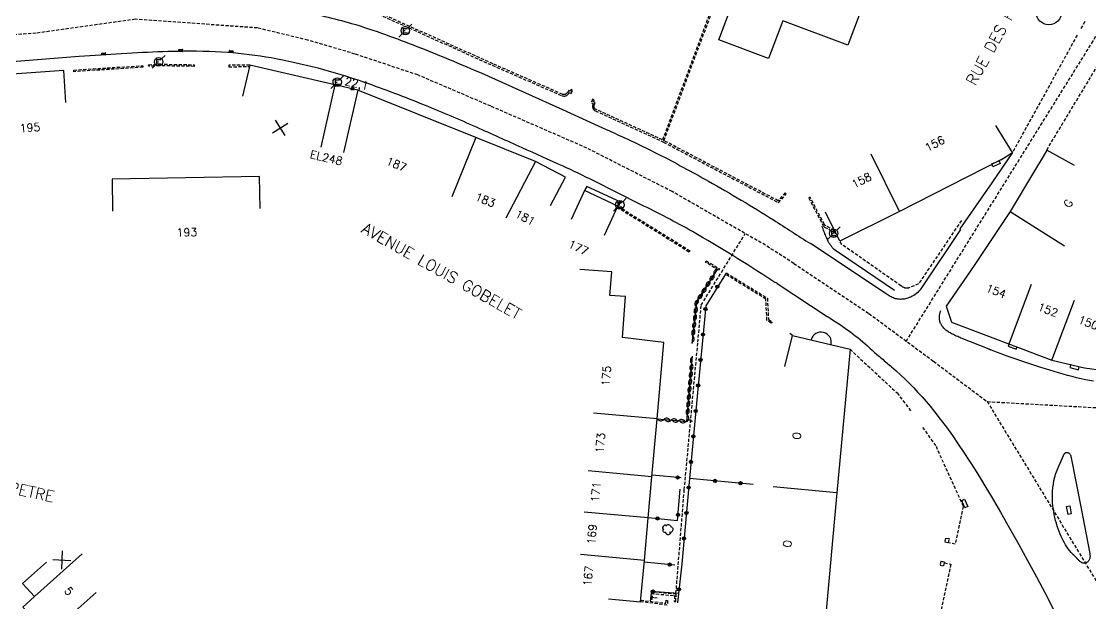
# Model space of a CAD drawing. Header units: millimetres. Extents: x 111999 to 113000, y 130000 to 131000.
# Drawn here: x 112160.1 to 112327, y 130379.8 to 130470.7 of the extents above; entities that cross this region are included whole.
import ezdxf
from ezdxf.enums import TextEntityAlignment as Align

# ---------------------------------------------------------------- set-up
doc = ezdxf.new("R2010")
doc.units = ezdxf.units.MM
doc.linetypes.add('DASHED', pattern=[0.75, 0.5, -0.25])
doc.layers.get('0').update_dxf_attribs({"linetype": 'CONTINUOUS'})
for name, color, linetype in [('W0001', 6, 'DASHED'), ('W0008', 7, 'CONTINUOUS'), ('W0100', 7, 'CONTINUOUS'), ('W0112', 1, 'DASHED'), ('W0300', 7, 'CONTINUOUS'), ('W0310', 3, 'CONTINUOUS'), ('W0322', 7, 'CONTINUOUS'), ('W0334', 7, 'CONTINUOUS'), ('W0400', 7, 'CONTINUOUS'), ('W0471', 7, 'CONTINUOUS'), ('W0851', 7, 'CONTINUOUS'), ('W0984', 7, 'CONTINUOUS'), ('W0989', 7, 'CONTINUOUS'), ('W0991', 7, 'CONTINUOUS'), ('W1102', 7, 'CONTINUOUS')]:
    doc.layers.add(name, color=color, linetype=linetype)
doc.styles.get("Standard").update_dxf_attribs({"font": 'romans.shx', "width": 0.85})

# ---------------------------------------------------------------- blocks, each defined once
blk = doc.blocks.new('T471')
for p, q in [((-0.333334, 0.333334), (-0.333334, -0.333334)), ((-0.333334, 0.333334), (0.333334, 0.333334)), ((-0.333334, 0), (0, 0)), ((0.500001, 0.500001), (1.000002, 1.000002)), ((-0.500001, -0.500001), (-1.000002, -1.000002)), ((-0.333334, -0.333334), (0.333334, -0.333334))]:
    blk.add_line(p, q)
blk.add_ellipse((0, 0), major_axis=(0.471405, 0.471405), ratio=1, start_param=5.4977871438, end_param=11.780972451)
blk = doc.blocks.new('T300')
for p, q in [((-0.8, 0.51), (-0.86, 0.34)), ((-0.86, 0.34), (-0.86, 0.17)), ((-0.86, 0.17), (-0.74, 0.06)), ((-0.69, 0.63), (-0.8, 0.51)), ((-0.8, -0.06), (-0.74, 0.06)), ((-0.74, 0.06), (-0.69, 0.11)), ((-0.57, 0.69), (-0.69, 0.63)), ((-0.46, 0.69), (-0.57, 0.69)), ((-0.29, 0.63), (-0.46, 0.69)), ((-0.29, 0.63), (-0.17, 0.74)), ((-0.23, 0.57), (-0.29, 0.63)), ((-0.17, 0.74), (-0.06, 0.8)), ((-0.06, 0.8), (0.06, 0.8)), ((0.06, 0.8), (0.23, 0.74)), ((0.23, 0.74), (0.34, 0.63)), ((0.34, 0.63), (0.4, 0.51)), ((0.46, 0.46), (0.34, 0.46)), ((0.4, 0.51), (0.4, 0.46)), ((0.57, 0.4), (0.46, 0.46)), ((0.57, 0.4), (0.69, 0.29)), ((0.69, 0.29), (0.74, 0.17)), ((0.74, 0.06), (0.69, -0.17)), ((0.74, 0.17), (0.74, 0.06)), ((-0.8, -0.17), (-0.8, -0.06)), ((-0.8, -0.23), (-0.8, -0.17)), ((-0.74, -0.34), (-0.8, -0.23)), ((-0.69, -0.4), (-0.74, -0.34)), ((-0.51, -0.46), (-0.69, -0.4)), ((-0.4, -0.46), (-0.51, -0.46)), ((-0.4, -0.46), (-0.34, -0.46)), ((-0.34, -0.46), (-0.34, -0.4)), ((-0.34, -0.51), (-0.34, -0.46)), ((-0.29, -0.63), (-0.34, -0.51)), ((-0.17, -0.74), (-0.29, -0.63)), ((-0.06, -0.8), (-0.17, -0.74)), ((0.06, -0.8), (-0.06, -0.8)), ((0.17, -0.74), (0.06, -0.8)), ((0.23, -0.69), (0.17, -0.74)), ((0.29, -0.46), (0.23, -0.46)), ((0.29, -0.63), (0.23, -0.69)), ((0.46, -0.4), (0.29, -0.46)), ((0.34, -0.51), (0.29, -0.63)), ((0.34, -0.51), (0.34, -0.46)), ((0.57, -0.34), (0.46, -0.4)), ((0.63, -0.29), (0.57, -0.34)), ((0.69, -0.17), (0.63, -0.29))]:
    blk.add_line(p, q)
blk = doc.blocks.new('T851')
for p, q in [((-0.25, -0.15), (0, 0.32)), ((0, 0.32), (0.25, -0.15)), ((-0.25, -0.15), (0.25, -0.15))]:
    blk.add_line(p, q)
for major_axis in [(-0.106, 0.106), (-0.0354, 0.0354), (-0.0236, 0.0236)]:
    blk.add_ellipse((0, 0), major_axis=major_axis, ratio=1, start_param=3.926991, end_param=10.210176)
blk = doc.blocks.new('T400')
for p, q in [((-0.15, 0.3), (0.15, 0.3)), ((-0.15, -0.25), (-0.15, 0.3)), ((-0.15, 0.15), (0.15, 0.15)), ((-0.15, 0), (0.15, 0)), ((0.15, 0.3), (0.15, -0.25)), ((-0.15, -0.15), (0.15, -0.15)), ((-0.15, -0.25), (-0.15, -0.3)), ((-0.15, -0.3), (0.15, -0.3)), ((0.15, -0.3), (0.15, -0.25))]:
    blk.add_line(p, q)
blk = doc.blocks.new('t322o')
at = {"color": 0, "linetype": 'Continuous'}
for radius in [0.25, 0.15]:
    blk.add_circle((0, 0), radius, dxfattribs=at)
blk = doc.blocks.new('t310o')
at = {"color": 0, "linetype": 'Continuous'}
for centre, start, end in [((-0.5, 0.38), 216.8699, 323.1304), ((0.5, -0.37), 36.8699, 143.1303)]:
    blk.add_arc(centre, 0.625, start, end, dxfattribs=at)
blk = doc.blocks.new('t991o')
at = {"color": 0, "linetype": 'Continuous'}
for p, q in [((-1, 1), (1, -1)), ((-1, -1), (1, 1))]:
    blk.add_line(p, q, dxfattribs=at)

msp = doc.modelspace()

# ---------------------------------------------------------------- linework, layer by layer
at = {"layer": 'W0001'}
for points in [[(112298.23, 130420.74), (112327.2, 130467.33), (112341.67, 130493.2), (112353.23, 130511.53), (112362.44, 130523.59), (112373.22, 130535.52), (112381.18, 130543.52), (112392.73, 130554.25), (112396.84, 130539.93), (112401.48, 130523.2)], [(112280.69, 130432.91), (112276.25, 130435.76), (112261.69, 130444.15), (112248.35, 130450.95), (112233.39, 130457.48), (112221.96, 130462.37), (112212.16, 130465.64), (112204.82, 130467.81), (112196.93, 130469.71), (112177.88, 130471.07), (112162.37, 130468.9), (112134.34, 130466.72), (112125.09, 130467), (112115.84, 130467.54), (112108.76, 130468.35), (112101.41, 130469.44), (112094.88, 130471.07), (112063.9, 130477.55), (112024.55, 130486.88), (112020.83, 130487.82), (112018.14, 130487.62), (112000, 130491.51)], [(112262.28, 130381.36), (112263.58, 130397.56), (112265.7, 130420.59), (112266.22, 130426.41), (112273.1, 130437.58)], [(112280.69, 130432.91), (112292.41, 130425.09), (112302.5, 130417.63), (112302.5, 130417.63), (112310.87, 130411.33), (112329.59, 130380.51), (112337.49, 130346.25), (112345.47, 130306.33), (112391.98, 130065.09), (112404.59, 130000)], [(112310.87, 130411.33), (112341.71, 130409.62), (112353.35, 130408.62)]]:
    msp.add_lwpolyline(points, dxfattribs=at)
at = {"layer": 'W0008', "flags": 128}
for points in [[(112203.26, 130472.47, -0.0173), (112211.63, 130470.43, -0.015), (112216.94, 130468.67, -0.0069), (112221.84, 130466.83, -0.0079), (112233, 130462.19), (112244.57, 130456.99), (112251.38, 130453.86, -0.0002), (112254.66, 130452.37, -0.0104), (112259.5, 130450.01, -0.0101), (112267.36, 130445.77, -0.0122), (112277.52, 130439.71, 0.001592), (112283.28, 130436.01)], [(112278.09, 130429.8, -0.079937), (112277.38, 130430.17, 0.0162), (112264.85, 130437.91, 0.013234), (112256.74, 130442.14), (112249.44, 130445.82, 0.0098), (112244.56, 130448.15, 0.0014), (112238.24, 130450.99, 0.0013), (112231.12, 130454.21, 0.0076), (112223.17, 130457.58, 0.0146), (112213.56, 130461.23, 0.039), (112199.08, 130465.02, 0.0245), (112192.27, 130465.88, 0.0229), (112184.53, 130466.06, 0.0113), (112178.19, 130465.81), (112169.09, 130465.24), (112157.99, 130464.35)], [(112286.49, 130420.21, 1), (112283.37, 130420.96)]]:
    msp.add_lwpolyline(points, format="xyb", dxfattribs=at)
at = {"layer": 'W0008'}
for points in [[(112314.82, 130450.23), (112311.59, 130445.51), (112306.62, 130438.32), (112306.7, 130438.24), (112300.52, 130428.96), (112300.52, 130428.96), (112300.52, 130428.96), (112300.52, 130428.96), (112300.52, 130428.96), (112300.52, 130428.96), (112300.52, 130428.95), (112300.52, 130428.95), (112300.52, 130428.95), (112300.52, 130428.95), (112300.52, 130428.95), (112300.36, 130428.75), (112300.2, 130428.56), (112300.02, 130428.38), (112299.82, 130428.22), (112299.62, 130428.06), (112299.41, 130427.91), (112299.18, 130427.79), (112298.95, 130427.67), (112298.71, 130427.57), (112298.46, 130427.48), (112298.27, 130427.43), (112298.09, 130427.38), (112297.9, 130427.35), (112297.7, 130427.33), (112297.51, 130427.31), (112297.32, 130427.3), (112297.12, 130427.31), (112296.94, 130427.33), (112296.75, 130427.36), (112296.56, 130427.41), (112296.39, 130427.46), (112296.22, 130427.52), (112296.05, 130427.59), (112295.88, 130427.68), (112295.72, 130427.77), (112295.55, 130427.86), (112295.4, 130427.95), (112295.24, 130428.05), (112295.09, 130428.16), (112294.93, 130428.25), (112294.93, 130428.25), (112294.93, 130428.25), (112294.92, 130428.25), (112294.92, 130428.26), (112294.92, 130428.26), (112294.92, 130428.26), (112294.92, 130428.26), (112294.92, 130428.26), (112294.92, 130428.26), (112294.92, 130428.26), (112283.28, 130436.01)], [(112296.41, 130428.69), (112287.5, 130434.72), (112287.47, 130434.74), (112287.44, 130434.77), (112287.4, 130434.79), (112287.37, 130434.81), (112287.34, 130434.83), (112287.3, 130434.85), (112287.27, 130434.88), (112287.23, 130434.9), (112287.2, 130434.92), (112287.17, 130434.95), (112287, 130435.09), (112286.84, 130435.24), (112286.69, 130435.41), (112286.55, 130435.59), (112286.41, 130435.77), (112286.29, 130435.97), (112286.17, 130436.16), (112286.06, 130436.37), (112285.96, 130436.58), (112285.87, 130436.79), (112285.78, 130436.98), (112285.7, 130437.17), (112285.62, 130437.37), (112285.54, 130437.56), (112285.46, 130437.75), (112285.39, 130437.95), (112285.32, 130438.14), (112285.25, 130438.34), (112285.18, 130438.52), (112285.11, 130438.72), (112285.11, 130438.72)], [(112278.09, 130429.8), (112285.91, 130424.65)], [(112285.91, 130424.65), (112285.96, 130424.62), (112286, 130424.59), (112286.05, 130424.57), (112286.09, 130424.54), (112286.13, 130424.51), (112286.17, 130424.48), (112286.22, 130424.45), (112286.26, 130424.42), (112286.3, 130424.4), (112286.34, 130424.37), (112286.34, 130424.37), (112286.74, 130424.11), (112287.15, 130423.84), (112287.55, 130423.58), (112287.95, 130423.31), (112288.34, 130423.05), (112288.74, 130422.77), (112289.13, 130422.5), (112289.52, 130422.22), (112289.91, 130421.93), (112290.28, 130421.63), (112290.67, 130421.32), (112291.05, 130421.01), (112291.43, 130420.68), (112291.8, 130420.35), (112292.18, 130420.02), (112292.55, 130419.69), (112292.92, 130419.35), (112293.29, 130419.02), (112293.66, 130418.69), (112294.04, 130418.36), (112294.04, 130418.36), (112294.23, 130418.2), (112294.42, 130418.04), (112294.61, 130417.88), (112294.8, 130417.72), (112294.99, 130417.56), (112295.18, 130417.41), (112295.37, 130417.25), (112295.56, 130417.09), (112295.75, 130416.93), (112295.94, 130416.77), (112295.94, 130416.77), (112296.66, 130416.13), (112297.36, 130415.49), (112298.05, 130414.83), (112298.73, 130414.16), (112299.41, 130413.47), (112300.05, 130412.77), (112300.7, 130412.06), (112301.33, 130411.34), (112301.95, 130410.61), (112302.55, 130409.87), (112302.55, 130409.87), (112303.55, 130408.6), (112304.51, 130407.32), (112305.45, 130406.02), (112306.36, 130404.7), (112307.25, 130403.37), (112308.12, 130402.02), (112308.98, 130400.66), (112309.81, 130399.3), (112310.65, 130397.92), (112311.47, 130396.54), (112312.93, 130394.05), (112314.38, 130391.54), (112315.8, 130389.02), (112317.19, 130386.49), (112318.55, 130383.95), (112319.9, 130381.39), (112321.2, 130378.82)], [(112327.46, 130414.52), (112326.85, 130414.62), (112326.23, 130414.74), (112326.23, 130414.74), (112325.53, 130414.89), (112324.83, 130415.05), (112324.12, 130415.23), (112323.42, 130415.41), (112322.73, 130415.62), (112322.03, 130415.82), (112321.34, 130416.03), (112320.65, 130416.24), (112319.95, 130416.46), (112319.27, 130416.68), (112318.48, 130416.94), (112317.7, 130417.19), (112316.93, 130417.44), (112316.15, 130417.7), (112315.38, 130417.95), (112314.6, 130418.22), (112313.84, 130418.49), (112313.06, 130418.77), (112312.3, 130419.05), (112311.54, 130419.35), (112311.5, 130419.37), (112311.46, 130419.38), (112311.43, 130419.4), (112311.39, 130419.41), (112311.35, 130419.43), (112311.31, 130419.45), (112311.28, 130419.46), (112311.24, 130419.48), (112311.2, 130419.48), (112311.16, 130419.5), (112306.79, 130421.26), (112306.79, 130421.26), (112306.79, 130421.26), (112306.78, 130421.26), (112306.78, 130421.26), (112306.78, 130421.26), (112306.78, 130421.26), (112306.78, 130421.26), (112306.78, 130421.26), (112306.78, 130421.26), (112306.78, 130421.26), (112306.61, 130421.34), (112306.44, 130421.41), (112306.27, 130421.48), (112306.09, 130421.55), (112305.93, 130421.63), (112305.76, 130421.71), (112305.59, 130421.8), (112305.42, 130421.88), (112305.26, 130421.97), (112305.09, 130422.06), (112304.96, 130422.14), (112304.82, 130422.23), (112304.7, 130422.31), (112304.56, 130422.41), (112304.44, 130422.5), (112304.31, 130422.6), (112304.2, 130422.7), (112304.09, 130422.82), (112303.98, 130422.94), (112303.88, 130423.06), (112303.88, 130423.06), (112303.8, 130423.18), (112303.73, 130423.3), (112303.66, 130423.43), (112303.59, 130423.55), (112303.55, 130423.69), (112303.5, 130423.83), (112303.46, 130423.96), (112303.43, 130424.1), (112303.41, 130424.24), (112303.41, 130424.38), (112303.41, 130424.38), (112303.41, 130424.5), (112303.41, 130424.62), (112303.43, 130424.73), (112303.45, 130424.84), (112303.47, 130424.96), (112303.5, 130425.08), (112303.52, 130425.2), (112303.55, 130425.3), (112303.59, 130425.42), (112303.62, 130425.54)], [(112314.28, 130420.34), (112314.14, 130419.98), (112315.41, 130419.5), (112315.55, 130419.87)], [(112323.91, 130417.12), (112323.8, 130416.66), (112325.11, 130416.31), (112325.23, 130416.8)], [(112323.97, 130402.53), (112325.51, 130394.87), (112326.88, 130387.58), (112326.88, 130387.58), (112326.88, 130387.56), (112326.88, 130387.55), (112326.89, 130387.53), (112326.89, 130387.52), (112326.89, 130387.5), (112326.9, 130387.48), (112326.9, 130387.47), (112326.9, 130387.45), (112326.91, 130387.44), (112326.91, 130387.42), (112326.92, 130387.32), (112326.93, 130387.22), (112326.93, 130387.11), (112326.92, 130387), (112326.91, 130386.9), (112326.88, 130386.8), (112326.85, 130386.7), (112326.8, 130386.6), (112326.76, 130386.51), (112326.7, 130386.43), (112326.7, 130386.43), (112326.63, 130386.36), (112326.57, 130386.3), (112326.49, 130386.24), (112326.42, 130386.2), (112326.34, 130386.16), (112326.26, 130386.12), (112326.17, 130386.1), (112326.09, 130386.09), (112326, 130386.08), (112325.91, 130386.08), (112325.91, 130386.08), (112325.81, 130386.09), (112325.71, 130386.12), (112325.62, 130386.17), (112325.52, 130386.23), (112325.44, 130386.29), (112325.35, 130386.36), (112325.27, 130386.44), (112325.19, 130386.52), (112325.11, 130386.59), (112325.03, 130386.67), (112325.03, 130386.67), (112325.02, 130386.69), (112325.01, 130386.7), (112324.99, 130386.71), (112324.98, 130386.72), (112324.97, 130386.73), (112324.95, 130386.75), (112324.95, 130386.76), (112324.93, 130386.77), (112324.92, 130386.78), (112324.91, 130386.8), (112324.41, 130387.31), (112324.41, 130387.31), (112324.38, 130387.33), (112324.37, 130387.35), (112324.34, 130387.37), (112324.33, 130387.39), (112324.31, 130387.41), (112324.29, 130387.43), (112324.27, 130387.45), (112324.25, 130387.46), (112324.23, 130387.48), (112324.22, 130387.5), (112324.22, 130387.5), (112323.97, 130387.77), (112323.73, 130388.05), (112323.52, 130388.34), (112323.31, 130388.65), (112323.11, 130388.96), (112322.93, 130389.27), (112322.75, 130389.6), (112322.59, 130389.93), (112322.43, 130390.26), (112322.28, 130390.6), (112322.11, 130391.02), (112321.95, 130391.45), (112321.8, 130391.88), (112321.67, 130392.32), (112321.55, 130392.76), (112321.45, 130393.2), (112321.35, 130393.65), (112321.27, 130394.1), (112321.2, 130394.55), (112321.14, 130395.01), (112321.14, 130395.01), (112321.09, 130395.58), (112321.06, 130396.16), (112321.05, 130396.73), (112321.08, 130397.3), (112321.12, 130397.88), (112321.2, 130398.44), (112321.3, 130399), (112321.43, 130399.55), (112321.59, 130400.09), (112321.8, 130400.62), (112321.8, 130400.65), (112321.82, 130400.67), (112321.83, 130400.7), (112321.84, 130400.73), (112321.85, 130400.75), (112321.86, 130400.77), (112321.88, 130400.8), (112321.88, 130400.83), (112321.9, 130400.85), (112321.91, 130400.88), (112322.78, 130402.89), (112322.78, 130402.89), (112322.78, 130402.89), (112322.78, 130402.89), (112322.78, 130402.89), (112322.78, 130402.89), (112322.78, 130402.89), (112322.78, 130402.89), (112322.78, 130402.89), (112322.78, 130402.89), (112322.78, 130402.89), (112322.8, 130402.94), (112322.82, 130402.99), (112322.84, 130403.04), (112322.87, 130403.09), (112322.89, 130403.13), (112322.92, 130403.17), (112322.96, 130403.22), (112322.99, 130403.25), (112323.03, 130403.29), (112323.08, 130403.31), (112323.12, 130403.34), (112323.17, 130403.35), (112323.23, 130403.37), (112323.28, 130403.38), (112323.34, 130403.38), (112323.39, 130403.37), (112323.45, 130403.36), (112323.5, 130403.34), (112323.55, 130403.33), (112323.6, 130403.3), (112323.6, 130403.3), (112323.67, 130403.26), (112323.73, 130403.2), (112323.79, 130403.13), (112323.84, 130403.05), (112323.88, 130402.98), (112323.91, 130402.89), (112323.93, 130402.8), (112323.95, 130402.71), (112323.96, 130402.62), (112323.97, 130402.53), (112323.97, 130402.53), (112323.97, 130402.53), (112323.97, 130402.53), (112323.97, 130402.53), (112323.97, 130402.53), (112323.97, 130402.53), (112323.97, 130402.53), (112323.97, 130402.53), (112323.97, 130402.53), (112323.97, 130402.53), (112323.97, 130402.53), (112323.97, 130402.53)]]:
    msp.add_lwpolyline(points, dxfattribs=at)
at = {"layer": 'W0100'}
msp.add_line((112258.41, 130381.34), (112258.25, 130380.12), dxfattribs=at)
for points in [[(112290.88, 130471.72), (112289.13, 130467.04), (112278.95, 130470.84), (112276.75, 130464.95), (112268.97, 130467.85), (112272.91, 130478.42)], [(112313.01, 130449.11), (112313.01, 130449.11), (112314.81, 130450.23), (112312.2, 130454.48)], [(112324.52, 130448.2), (112320.16, 130450.64), (112319.59, 130449.62), (112318.12, 130447.12), (112318.12, 130447.12), (112314.48, 130441.01), (112308.82, 130432.62), (112304.49, 130426.24), (112305.32, 130423.73), (112320.96, 130417.82), (112326.05, 130416.61), (112329.14, 130416.21), (112338.98, 130415.05), (112351.29, 130413.92), (112351.74, 130418.91)], [(112313.01, 130449.11), (112297.2, 130441.02), (112287.84, 130436.42), (112285.63, 130440.91)], [(112197.38, 130441.5), (112197.28, 130446.5), (112174.23, 130446.06), (112174.32, 130441.06)], [(112279.29, 130416.8), (112280.45, 130421.66), (112289.46, 130419.5), (112287.42, 130397.09), (112285.65, 130377.56), (112280.67, 130378.02)], [(112259.32, 130380.61), (112258.33, 130380.73), (112258.57, 130380.42), (112258.64, 130380.98), (112258.33, 130380.73)]]:
    msp.add_lwpolyline(points, dxfattribs=at)
at = {"layer": 'W0100', "flags": 128}
for points in [[(112167.03, 130458.05), (112166.68, 130463.04), (112154.97, 130462.22), (112147.73, 130461.7), (112140.73, 130461.21), (112141.08, 130456.22)], [(112242.69, 130441.96), (112245.01, 130446.39), (112240.35, 130448.83), (112231.03, 130452.6), (112212.61, 130460), (112209.04, 130460.82), (112195.74, 130463.92), (112194.6, 130459.05)], [(112251.12, 130437.35), (112253.22, 130441.88), (112248.01, 130444.3), (112245.91, 130439.76)], [(112251.76, 130380.52), (112256.74, 130380.06), (112257.34, 130386.5), (112257.92, 130393.19), (112258.53, 130399.57), (112259.34, 130408.64), (112260.38, 130420.55), (112253.92, 130421.36), (112254.4, 130427.73), (112251.97, 130427.91), (112252.25, 130431.58), (112247.26, 130431.96)], [(112187.14, 130361.88), (112182.19, 130364.12), (112177.42, 130366.27), (112168.26, 130370.38), (112164.28, 130374.84), (112160.32, 130379.22), (112162.13, 130380.85), (112160.27, 130382.91), (112163.98, 130386.26)]]:
    msp.add_lwpolyline(points, dxfattribs=at)
at = {"layer": 'W0112'}
for points in [[(112270.31, 130479.39), (112260.18, 130452.21), (112249.82, 130456.96), (112249.72, 130457.02), (112249.64, 130457.1), (112249.57, 130457.2), (112249.52, 130457.31), (112249.5, 130457.42), (112249.5, 130457.48), (112249.51, 130457.56), (112249.53, 130457.64), (112249.55, 130457.73), (112249.65, 130458.04), (112249.38, 130458.16), (112249.5, 130458.47), (112249.27, 130458.56), (112249.07, 130458.03), (112249.34, 130457.9), (112249.31, 130457.8), (112249.28, 130457.7), (112249.26, 130457.6), (112249.25, 130457.5), (112249.25, 130457.39), (112249.28, 130457.23), (112249.35, 130457.08), (112249.44, 130456.94), (112249.56, 130456.82), (112249.7, 130456.74), (112260.32, 130451.87), (112278.3, 130442.4), (112279.51, 130443.81), (112279.32, 130443.97), (112278.24, 130442.71), (112260.43, 130452.1), (112260.4, 130452.11), (112270.54, 130479.3)], [(112215.13, 130472.18), (112233.59, 130463.88), (112244.53, 130459.1), (112244.65, 130459.09), (112244.77, 130459.08), (112244.89, 130459.08), (112245.01, 130459.1), (112245.11, 130459.13), (112245.23, 130459.19), (112245.34, 130459.27), (112245.43, 130459.38), (112245.53, 130459.49), (112245.62, 130459.61), (112245.9, 130459.49), (112246.13, 130460), (112245.91, 130460.11), (112245.77, 130459.82), (112245.54, 130459.92), (112245.33, 130459.65), (112245.25, 130459.54), (112245.17, 130459.46), (112245.09, 130459.4), (112245.02, 130459.36), (112244.96, 130459.34), (112244.88, 130459.33), (112244.78, 130459.33), (112244.67, 130459.34), (112244.59, 130459.34), (112233.7, 130464.11), (112215.24, 130472.41)], [(112326.11, 130470.7), (112325.39, 130469.46)], [(112324.92, 130468.59), (112314.81, 130450.23)], [(112320.16, 130450.64), (112329.47, 130466.08)], [(112181.65, 130463.8), (112179.96, 130463.72), (112179.94, 130463.97), (112181.64, 130464.05), (112187.06, 130463.96), (112187.05, 130463.71), (112181.64, 130463.8)], [(112195.74, 130463.92), (112192.45, 130463.91), (112192.45, 130463.66), (112195.68, 130463.67)], [(112286.99, 130438.06), (112285.61, 130438.82), (112285.58, 130438.84), (112285.55, 130438.87), (112285.52, 130438.91), (112285.49, 130438.96), (112285.45, 130439.02), (112283.22, 130443.25), (112283, 130443.14), (112285.23, 130438.9), (112285.27, 130438.83), (112285.31, 130438.77), (112285.36, 130438.7), (112285.42, 130438.65), (112285.48, 130438.61), (112287.18, 130437.67)], [(112253.22, 130441.88), (112264.45, 130434.91), (112264.32, 130434.7), (112253.12, 130441.66)], [(112306.84, 130439.62), (112300.16, 130429.73), (112298.62, 130429.08), (112298.62, 130429.08), (112298.62, 130429.08), (112298.62, 130429.08), (112298.62, 130429.08), (112298.62, 130429.08), (112298.62, 130429.08), (112298.62, 130429.08), (112298.62, 130429.08), (112298.62, 130429.08), (112298.62, 130429.08), (112298.56, 130429.05), (112298.51, 130429.04), (112298.45, 130429.03), (112298.39, 130429.03), (112298.33, 130429.03), (112298.27, 130429.04), (112298.21, 130429.05), (112298.15, 130429.05), (112298.09, 130429.07), (112298.03, 130429.09), (112298.03, 130429.09), (112297.97, 130429.12), (112297.9, 130429.14), (112297.84, 130429.17), (112297.77, 130429.2), (112297.71, 130429.23), (112297.65, 130429.27), (112297.59, 130429.3), (112297.53, 130429.34), (112297.48, 130429.38), (112297.41, 130429.41), (112297.41, 130429.41), (112297.41, 130429.41), (112297.41, 130429.41), (112297.41, 130429.41), (112297.41, 130429.41), (112297.41, 130429.41), (112297.41, 130429.41), (112297.41, 130429.41), (112297.41, 130429.41), (112297.41, 130429.41), (112297.41, 130429.41), (112288.19, 130435.88), (112287.84, 130436.42)], [(112280.45, 130421.66), (112279.98, 130422.04)], [(112289.46, 130419.5), (112296.8, 130412.69), (112299.05, 130409.73)], [(112300.78, 130407.3), (112302.88, 130404.35), (112307.13, 130394.93), (112305.88, 130389.05), (112304.84, 130389.27)], [(112304.38, 130389.98), (112304.26, 130389.4), (112304.84, 130389.27), (112304.97, 130389.86), (112304.38, 130389.98)], [(112303.62, 130386.38), (112304.22, 130386.25), (112304.19, 130386.13), (112305.18, 130385.91), (112303.1, 130375.98), (112285.65, 130377.56)], [(112303.63, 130386.38), (112303.51, 130385.79), (112304.09, 130385.66), (112304.22, 130386.25), (112303.63, 130386.38)], [(112256.76, 130380.31), (112260.69, 130379.81), (112260.73, 130380.28), (112260.98, 130380.26), (112260.92, 130379.53), (112256.74, 130380.06)]]:
    msp.add_lwpolyline(points, dxfattribs=at)
for points in [[(112179.05, 130463.82), (112179.06, 130463.57), (112168.27, 130462.88), (112168.25, 130463.13)], [(112267, 130433.34), (112269.08, 130432.06), (112268.95, 130431.85), (112266.87, 130433.12)], [(112277.14, 130423.58), (112276.48, 130424.05), (112276.32, 130427.34), (112269.99, 130431.24), (112270.12, 130431.45), (112276.56, 130427.48), (112276.72, 130424.18), (112277.28, 130423.78)], [(112262.25, 130380.09), (112262.32, 130381.23), (112258.43, 130381.59), (112258.41, 130381.34), (112262.06, 130381.01), (112262, 130380.11)]]:
    msp.add_lwpolyline(points, close=True, dxfattribs=at)
at = {"layer": 'W0310', "flags": 128}
for points in [[(112264.81, 130420.43), (112265.52, 130426.9), (112268.74, 130431.97)], [(112259.34, 130408.61), (112263.98, 130408.21), (112264.84, 130418.41)]]:
    msp.add_lwpolyline(points, dxfattribs=at)
at = {"layer": 'W0322'}
for p, q in [((112263.11, 130399.42), (112258.56, 130399.85)), ((112274.35, 130398.39), (112264.39, 130399.3))]:
    msp.add_line(p, q, dxfattribs=at)
at = {"layer": 'W0322', "flags": 128}
for points in [[(112269.99, 130431.24), (112266.92, 130426.27), (112265.52, 130411.58), (112264.39, 130399.3), (112263.18, 130385.96), (112262.51, 130379.9)], [(112257.92, 130393.21), (112262.52, 130392.77), (112262.93, 130397.62)], [(112262.12, 130385.79), (112257.31, 130386.22)], [(112262.67, 130381.33), (112258.38, 130381.67)]]:
    msp.add_lwpolyline(points, dxfattribs=at)
at = {"layer": 'W0334', "flags": 128}
msp.add_lwpolyline([(112253.22, 130441.88), (112253.67, 130442.49), (112248.36, 130444.92), (112248.01, 130444.3)], dxfattribs=at)
at = {"layer": 'W0471'}
for points in [[(112312.73, 130448.97), (112312.92, 130448.51), (112311.77, 130448.01), (112311.58, 130448.47), (112312.73, 130448.97)], [(112307.84, 130394.93), (112307.39, 130394.73), (112306.89, 130395.88), (112307.35, 130396.07), (112307.84, 130394.93)], [(112323.26, 130394.93), (112323.75, 130395.02), (112323.98, 130393.8), (112323.49, 130393.7), (112323.26, 130394.93)]]:
    msp.add_lwpolyline(points, dxfattribs=at)
at = {"layer": 'W0991'}
msp.add_circle((112320.5, 130472.2), 2, dxfattribs=at)
at = {"layer": 'W1102'}
for p, q in [((112209.04, 130460.82), (112206.81, 130451.07)), ((112212.61, 130460), (112210.38, 130450.25)), ((112231.03, 130452.6), (112227.28, 130443.33)), ((112240.35, 130448.83), (112235.7, 130439.98)), ((112259.34, 130408.64), (112249.38, 130409.53)), ((112258.53, 130399.57), (112248.58, 130400.52)), ((112257.92, 130393.19), (112247.96, 130394.06)), ((112257.34, 130386.5), (112247.38, 130387.43))]:
    msp.add_line(p, q, dxfattribs=at)
for points in [[(112297.2, 130441.02), (112292.77, 130449.99)], [(112314.48, 130441.01), (112322.93, 130435.66)], [(112314.28, 130420.34), (112317.81, 130429.7)], [(112320.96, 130417.82), (112324.5, 130427.18)], [(112287.42, 130397.09), (112277.47, 130398)]]:
    msp.add_lwpolyline(points, dxfattribs=at)
at = {"layer": 'W1102', "flags": 128}
for points in [[(112162.13, 130380.85), (112169.55, 130387.56)], [(112164.28, 130374.84), (112171.74, 130381.5)]]:
    msp.add_lwpolyline(points, dxfattribs=at)

# ---------------------------------------------------------------- block references
at = {"layer": 'W0300'}
msp.add_blockref('T300', (112261.06, 130391.31), dxfattribs=at)
at = {"layer": 'W0310'}
for p, rotation in [((112267.6, 130430.18), 57.62111510487585), ((112268.22, 130431.16), 57.62111510487585), ((112266.98, 130429.21), 57.62111510487585), ((112265.75, 130427.25), 57.62111510487585), ((112266.37, 130428.23), 57.62111510487585), ((112265.31, 130425.02), 83.68965643687025), ((112265.44, 130426.17), 83.68965643687025), ((112265.19, 130423.87), 83.68965643687025), ((112264.93, 130421.58), 83.68965643687025), ((112265.06, 130422.73), 83.68965643687025), ((112264.74, 130417.26), 85.20309187013197), ((112264.55, 130414.96), 85.20309187013197), ((112264.65, 130416.11), 85.20309187013197), ((112264.45, 130413.81), 85.20309187013197), ((112264.26, 130411.5), 85.20309187013197), ((112264.36, 130412.66), 85.20309187013197), ((112264.16, 130410.35), 85.20309187013197), ((112264.07, 130409.2), 85.20309187013197), ((112260.38, 130408.52), 355.0228690643205), ((112261.53, 130408.42), 355.0228690643205), ((112262.68, 130408.32), 355.0228690643205), ((112263.83, 130408.22), 355.0228690643205)]:
    msp.add_blockref('t310o', p, dxfattribs=dict(at, rotation=rotation))
at = {"layer": 'W0322'}
for p, rotation in [((112268.73, 130429.29), 239.17371846191), ((112266.88, 130425.79), 264.5252839636153), ((112266.5, 130421.81), 264.5252839636153), ((112266.11, 130417.83), 264.5252839636153), ((112265.73, 130413.85), 264.5252839636153), ((112265.36, 130409.86), 264.7870587790845), ((112265, 130405.88), 264.7870587790845), ((112264.63, 130401.9), 264.7870587790845), ((112262.54, 130399.47), 174.5387730494216), ((112268.38, 130398.94), 174.7870587790426), ((112264.27, 130397.91), 264.8053386647525), ((112272.36, 130398.57), 174.7870587790426), ((112263.91, 130393.93), 264.8053386647525), ((112259.4, 130393.07), 354.5387730495576), ((112262.59, 130393.63), 85.15177912909611), ((112263.54, 130389.95), 264.8053386647525), ((112261.29, 130385.86), 174.8357540362644), ((112258.68, 130381.65), 175.3899131356553), ((112262.74, 130381.99), 83.66768786745234)]:
    msp.add_blockref('t322o', p, dxfattribs=dict(at, rotation=rotation))
at = {"layer": 'W0400'}
for p, rotation in [((112184.98, 130466.2), 91.21018213371647), ((112192.79, 130466.02), 263.4240909116286), ((112172.94, 130465.64), 94.50850180399992)]:
    msp.add_blockref('T400', p, dxfattribs=dict(at, rotation=rotation))
at = {"layer": 'W0471'}
for p in [(112220.02, 130469.29), (112181.51, 130464.43), (112209.4, 130461.26), (112253.51, 130442.09), (112286.9, 130437.62)]:
    msp.add_blockref('T471', p, dxfattribs=at)
at = {"layer": 'W0851'}
msp.add_blockref('T851', (112211.77, 130460.27), dxfattribs=at)
at = {"layer": 'W0991'}
for p, rotation in [((112200.46, 130454.09), 346.8665768055285), ((112166.39, 130386.58), 312.0987254409129)]:
    msp.add_blockref('t991o', p, dxfattribs=dict(at, rotation=rotation))

# ---------------------------------------------------------------- texts
at = {"layer": 'W0984'}
for s, p in [('22,1', (112212.39, 130460.84)), ('EL248', (112207.7, 130449.43))]:
    msp.add_text(s, height=1.25, rotation=347.124, dxfattribs=at).set_placement(p, align=Align.MIDDLE)
at = {"layer": 'W0989'}
for s, rotation, p in [('RUE DES POSTES', 61, (112313.16, 130469.9)), ('AVENUE LOUIS GOBELET', 330.5856, (112225.68, 130431.72)), ('RUE ALFRED PETRE', 347.8395, (112154.05, 130398.83))]:
    msp.add_text(s, height=1.75, rotation=rotation, dxfattribs=at).set_placement(p, align=Align.MIDDLE)
at = {"layer": 'W0991'}
for s, rotation, p in [('195', 4.0257, (112161.42, 130454.15)), ('156', 27, (112302.68, 130451.64)), ('187', 338.1156, (112218.65, 130448.41)), ('158', 27, (112291.25, 130445.9)), ('183', 337.9774, (112232.5, 130442.84)), ('G', 59, (112323.51, 130442.3)), ('181', 332.3224, (112238.73, 130440.08)), ('193', 1.0898, (112185.92, 130437.78)), ('177', 335.1222, (112247.04, 130435.38)), ('154', 339, (112312.27, 130428.59)), ('152', 339, (112320.36, 130425.66)), ('150', 339, (112326.67, 130423.66)), ('175', 85.0229, (112251.39, 130415.33)), ('173', 84.8734, (112250.47, 130404.86)), ('O', 85, (112281.14, 130405.98)), ('171', 84.5388, (112249.76, 130397.19)), ('169', 84.9957, (112249.16, 130390.59)), ('O', 85, (112279.67, 130389.12)), ('167', 84.6913, (112248.57, 130384.07)), ('5', 312.0859, (112167.49, 130381.72))]:
    msp.add_text(s, height=1.25, rotation=rotation, dxfattribs=at).set_placement(p, align=Align.MIDDLE)

doc.saveas('drawing.dxf')
